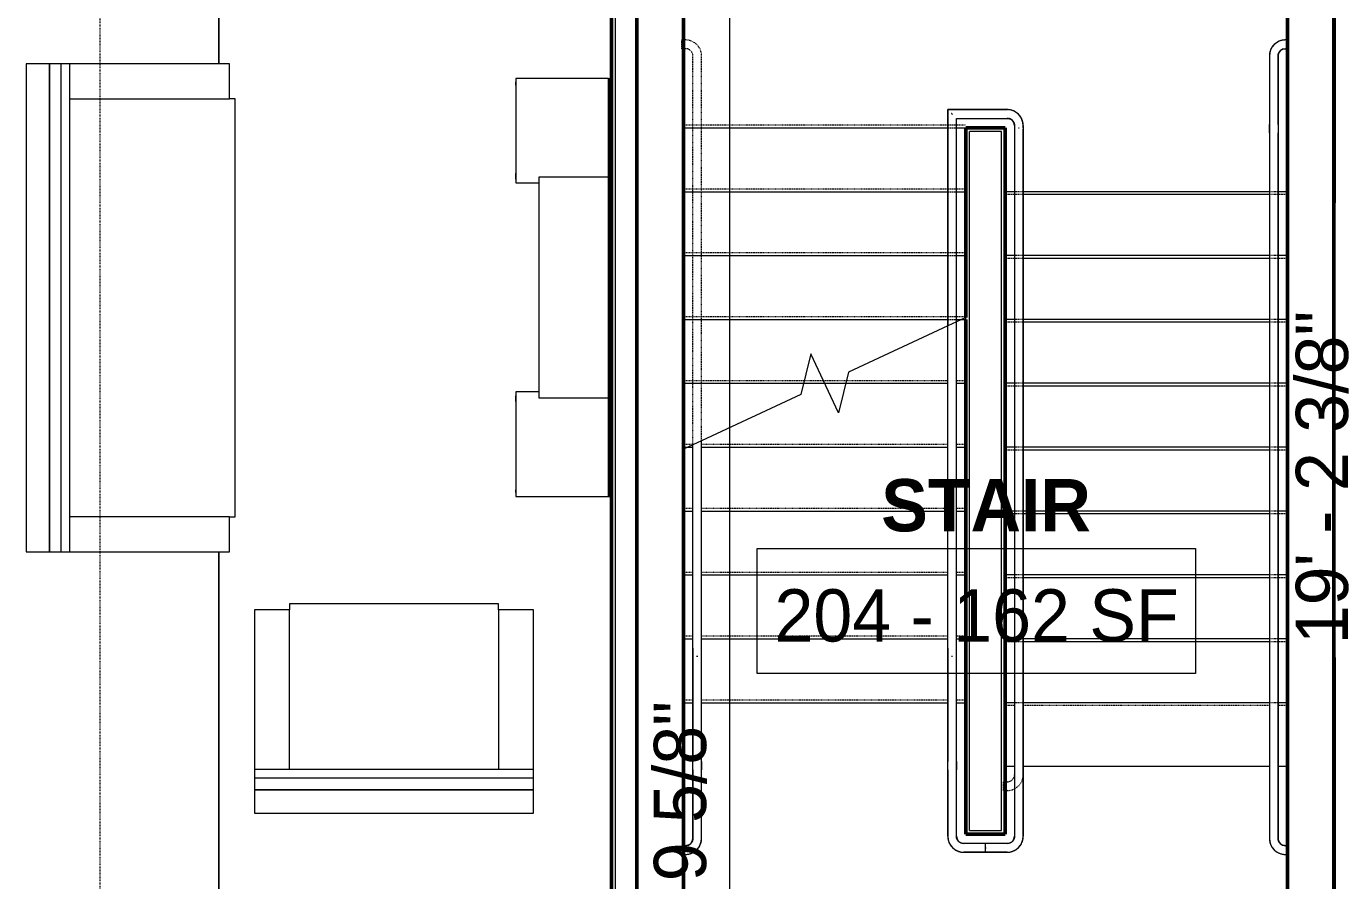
# Model space of a CAD drawing. Header units: inches. Extents: x -4217 to -1814, y 9706 to 12425.
# Drawn here: x -2745.5 to -2520, y 11899.5 to 12046.7 of the extents above; entities that cross this region are included whole.
import ezdxf

# ---------------------------------------------------------------- set-up
doc = ezdxf.new("R2010")
doc.units = ezdxf.units.IN
doc.header["$MEASUREMENT"] = 0
doc.linetypes.add('Aligning Line 1_8_', pattern=[0.25, 0.125, -0.125])
doc.linetypes.add('Overhead 1_16_', pattern=[0.101562, 0.0625, -0.039062])
for name, color, linetype, lineweight in [('A-ANNO-DIMS', 211, 'Continuous', 9), ('A-ANNO-DIMS-96', 211, 'Continuous', 9), ('A-AREA-IDEN', 2, 'Continuous', 9), ('A-FLOR-1', 10, 'Continuous', 13), ('A-FLOR-HRAL-1', 7, 'Continuous', 9), ('A-FLOR-HRAL-4', 7, 'Overhead 1_16_', 9), ('A-WALL', 113, 'Continuous', 13), ('A-WALL-11', 113, 'Continuous', 50), ('A-WALL-3', 250, 'Continuous', 50), ('A-WALL-4', 10, 'Continuous', 13), ('G-ANNO-SYMB-1', 147, 'Aligning Line 1_8_', 9), ('I-FURN', 30, 'Continuous', 9), ('I-FURN-1', 7, 'Continuous', 9), ('I-WALL-1', 250, 'Continuous', 50), ('S-STRS-3', 7, 'Continuous', 9), ('S-STRS-4', 7, 'Overhead 1_16_', 9), ('S-STRS-MBND-1', 7, 'Overhead 1_16_', 9), ('S-STRS-MBND-2', 7, 'Continuous', 9)]:
    doc.layers.add(name, color=color, linetype=linetype, lineweight=lineweight)
doc.styles.add('Century Gothic', font='ufonts.com_century-gothic.ttf', dxfattribs={"height": 9})
doc.styles.add('Century Gothic_B', font='GOTHICB.TTF', dxfattribs={"height": 9})
doc.dimstyles.new('OD__1_8__Tol__', dxfattribs={"dimscale": 12, "dimtxt": 9.397514, "dimasz": 1, "dimexe": 0.75, "dimexo": 0.5, "dimgap": 0.125, "dimtad": 1, "dimdec": 3, "dimrnd": 0.125, "dimzin": 3, "dimdsep": 46, "dimlunit": 4, "dimtxsty": 'Century Gothic', "dimblk1": 'OBLIQUE', "dimblk2": 'OBLIQUE', "dimsah": 1, "dimcen": 0.09, "dimdle": 0.75, "dimazin": 0, "dimtfac": 1, "dimtdec": 4, "dimtix": 1, "dimtmove": 0, "dimatfit": 3, "dimfxl": 1, "dimtvp": 1, "dimtfill": 1, "dimfrac": 2, "dimtolj": 1, "dimtzin": 0, "dimarcsym": 2})

# ---------------------------------------------------------------- blocks, each defined once
blk = doc.blocks.new('DIMBLOCK8-FLOOR PLAN - 2ND FLOOR')
at = {"layer": 'A-ANNO-DIMS-96'}
for p, q in [((-2513.86, 12095.19), (-2513.86, 11846.79)), ((-2511.38, 12086.19), (-2522.86, 12086.19)), ((-2513.86, 12086.19), (-2511.38, 12086.19)), ((-2511.38, 11855.79), (-2522.86, 11855.79)), ((-2513.86, 11855.79), (-2511.38, 11855.79))]:
    blk.add_line(p, q, dxfattribs=at)
at = {"layer": 'A-ANNO-DIMS-96', "lineweight": 50}
for p, q in [((-2513.86, 12086.19), (-2519.86, 12092.19)), ((-2513.86, 12086.19), (-2507.86, 12080.19)), ((-2513.86, 11855.79), (-2519.86, 11861.79)), ((-2513.86, 11855.79), (-2507.86, 11849.79))]:
    blk.add_line(p, q, dxfattribs=at)
at = {"layer": 'A-ANNO-DIMS-96', "color": 0, "insert": (-2526.9, 11940.26), "char_height": 9, "width": 73.7481, "attachment_point": 1, "rotation": 90, "line_spacing_factor": 0.984502, "style": 'Century Gothic', "bg_fill": 3, "box_fill_scale": 1.25, "bg_fill_color": 256, "bg_fill_true_color": 13158600, "bg_fill_transparency": 0}
blk.add_mtext('19\' - 2 3/8"', dxfattribs=at)
blk = doc.blocks.new('_Oblique')
at = {"color": 0, "linetype": 'ByBlock', "lineweight": -2}
blk.add_line((-0.5, -0.5), (0.5, 0.5), dxfattribs=at)
blk = doc.blocks.new('DIMBLOCK10-FLOOR PLAN - 2ND FLOOR')
at = {"layer": 'A-ANNO-DIMS-96'}
for p, q in [((-2624.39, 12133.59), (-2624.39, 11682.99)), ((-2621.9, 12124.59), (-2633.39, 12124.59)), ((-2624.39, 12124.59), (-2621.9, 12124.59)), ((-2621.9, 11682.99), (-2633.39, 11682.99)), ((-2624.39, 11682.99), (-2621.9, 11682.99))]:
    blk.add_line(p, q, dxfattribs=at)
at = {"layer": 'A-ANNO-DIMS-96', "lineweight": 50}
for p, q in [((-2624.39, 12124.59), (-2630.39, 12130.59)), ((-2624.39, 12124.59), (-2618.39, 12118.59)), ((-2624.39, 11682.99), (-2630.39, 11688.99)), ((-2624.39, 11682.99), (-2618.39, 11676.99))]:
    blk.add_line(p, q, dxfattribs=at)
at = {"layer": 'A-ANNO-DIMS-96', "color": 0, "insert": (-2637.42, 11873.06), "char_height": 9, "width": 73.7481, "attachment_point": 1, "rotation": 90, "line_spacing_factor": 0.984502, "style": 'Century Gothic', "bg_fill": 3, "box_fill_scale": 1.25, "bg_fill_color": 256, "bg_fill_true_color": 13158600, "bg_fill_transparency": 0}
blk.add_mtext('36\' - 9 5/8"', dxfattribs=at)

msp = doc.modelspace()

# ---------------------------------------------------------------- linework, layer by layer
at = {"layer": 'A-FLOR-1'}
for p, q in [((-2712.32374, 12040.19243), (-2712.32374, 12109.7144)), ((-2712.32374, 12109.7144), (-2712.32374, 12040.19243)), ((-2712.32374, 11870.57888), (-2712.32374, 11956.19243)), ((-2712.32374, 11956.19243), (-2712.32374, 11870.57888)), ((-2575.31834, 11919.1894), (-2576.94874, 11919.1894)), ((-2531.44334, 11919.1894), (-2573.82902, 11919.1894))]:
    msp.add_line(p, q, dxfattribs=at)
at = {"layer": 'A-FLOR-HRAL-1'}
for p, q in [((-2531.44874, 12041.5644), (-2531.44874, 12029.75767)), ((-2531.44874, 12041.5644), (-2531.44874, 12029.75767)), ((-2586.82374, 12032.3144), (-2586.82374, 12029.75767)), ((-2576.57374, 12032.3144), (-2586.82374, 12032.3144)), ((-2586.82374, 12032.3144), (-2576.57374, 12032.3144)), ((-2586.82374, 12029.75767), (-2586.82374, 12032.3144)), ((-2585.32374, 12029.75767), (-2585.32374, 12030.8144)), ((-2585.32374, 12030.8144), (-2576.57374, 12030.8144)), ((-2585.32374, 12030.8144), (-2576.57374, 12030.8144)), ((-2585.32374, 12029.75767), (-2585.32374, 12030.8144)), ((-2586.82374, 12028.70603), (-2586.82374, 12029.75767)), ((-2586.82374, 12029.10039), (-2586.82374, 11995.06929)), ((-2586.82374, 11995.06929), (-2586.82374, 12028.70603)), ((-2585.32374, 12028.70603), (-2585.32374, 12029.75767)), ((-2585.32374, 11995.76875), (-2585.32374, 12029.10039)), ((-2585.32374, 11995.76875), (-2585.32374, 12028.70603)), ((-2575.32374, 12029.5644), (-2575.32374, 12029.16998)), ((-2575.32374, 12029.5644), (-2575.32374, 12029.1894)), ((-2575.32374, 12029.1894), (-2575.32374, 11919.67277)), ((-2575.32374, 12028.97629), (-2575.32374, 12017.79503)), ((-2573.82374, 12029.16998), (-2573.82374, 12029.5644)), ((-2573.82374, 12029.5644), (-2573.82374, 12029.1894)), ((-2573.82374, 12029.1894), (-2573.82374, 11919.67277)), ((-2573.82374, 12017.79503), (-2573.82374, 12028.97629)), ((-2531.44874, 12029.75767), (-2531.44874, 12028.70603)), ((-2531.44874, 12028.70603), (-2531.44874, 11919.67277)), ((-2531.44874, 12028.31166), (-2531.44874, 11919.2784)), ((-2575.32374, 12017.79503), (-2575.32374, 11919.2784)), ((-2573.82374, 11919.2784), (-2573.82374, 12017.79503)), ((-2585.32374, 11995.76875), (-2586.82374, 11995.06929)), ((-2586.82374, 11919.67868), (-2586.82374, 11995.06929)), ((-2585.32374, 11919.67868), (-2585.32374, 11995.76875)), ((-2586.82374, 11939.59391), (-2586.82374, 11920.07918)), ((-2585.32374, 11920.07918), (-2585.32374, 11939.59391)), ((-2586.82374, 11918.6107), (-2586.82374, 11919.67868)), ((-2586.82374, 11918.6107), (-2586.82374, 11907.1894)), ((-2586.82374, 11907.1894), (-2586.82374, 11918.6107)), ((-2585.32374, 11918.6107), (-2585.32374, 11919.67868)), ((-2585.32374, 11907.1894), (-2585.32374, 11918.6107)), ((-2585.32374, 11907.1894), (-2585.32374, 11918.6107)), ((-2575.32374, 11919.67277), (-2575.32374, 11918.62112)), ((-2575.32374, 11918.62112), (-2575.32374, 11907.1894)), ((-2575.32374, 11918.62112), (-2575.32374, 11907.1894)), ((-2573.82374, 11919.67277), (-2573.82374, 11918.62112)), ((-2573.82374, 11907.1894), (-2573.82374, 11918.62112)), ((-2573.82374, 11918.62112), (-2573.82374, 11907.1894)), ((-2531.44874, 11919.67277), (-2531.44874, 11918.62112)), ((-2531.44874, 11918.62112), (-2531.44874, 11906.8144)), ((-2531.44874, 11918.62112), (-2531.44874, 11906.8144)), ((-2580.32374, 11905.9394), (-2584.07374, 11905.9394)), ((-2580.32374, 11905.9394), (-2584.07374, 11905.9394)), ((-2584.07374, 11904.4394), (-2580.32374, 11904.4394)), ((-2580.32374, 11904.4394), (-2584.07374, 11904.4394)), ((-2576.57374, 11905.9394), (-2580.32374, 11905.9394)), ((-2580.32374, 11904.4394), (-2580.32374, 11905.9394)), ((-2576.57374, 11905.9394), (-2580.32374, 11905.9394)), ((-2580.32374, 11904.4394), (-2580.32374, 11905.9394)), ((-2580.32374, 11905.09743), (-2580.32374, 11905.28136)), ((-2580.32374, 11905.28136), (-2580.32374, 11905.09743)), ((-2580.32374, 11904.4394), (-2576.57374, 11904.4394)), ((-2576.57374, 11904.4394), (-2580.32374, 11904.4394))]:
    msp.add_line(p, q, dxfattribs=at)
at = {"layer": 'A-FLOR-HRAL-1', "flags": 128}
for points in [[(-2573.82374, 12029.5644), (-2573.82594, 12029.67437), (-2573.83253, 12029.78416), (-2573.84351, 12029.8936), (-2573.85886, 12030.00252), (-2573.87855, 12030.11074), (-2573.90256, 12030.21808), (-2573.93083, 12030.32437), (-2573.96334, 12030.42945), (-2574.00002, 12030.53315), (-2574.04082, 12030.6353), (-2574.08567, 12030.73573), (-2574.1345, 12030.83429), (-2574.18723, 12030.93082), (-2574.24379, 12031.02516), (-2574.30406, 12031.11716), (-2574.36797, 12031.20668), (-2574.43541, 12031.29358), (-2574.50627, 12031.3777), (-2574.58044, 12031.45893), (-2574.65779, 12031.53713), (-2574.73821, 12031.61216), (-2574.82157, 12031.68393), (-2574.90773, 12031.7523), (-2574.99656, 12031.81717), (-2575.08791, 12031.87844), (-2575.18163, 12031.93601), (-2575.27758, 12031.98978), (-2575.37561, 12032.03967), (-2575.47555, 12032.0856), (-2575.57725, 12032.1275), (-2575.68055, 12032.1653), (-2575.78527, 12032.19894), (-2575.89125, 12032.22836), (-2575.99833, 12032.25352), (-2576.10633, 12032.27438), (-2576.21507, 12032.29091), (-2576.32439, 12032.30307), (-2576.43411, 12032.31085), (-2576.54405, 12032.31424), (-2576.57374, 12032.3144)], [(-2576.57374, 12030.8144), (-2576.52375, 12030.8134), (-2576.47384, 12030.8104), (-2576.4241, 12030.80541), (-2576.37459, 12030.79843), (-2576.3254, 12030.78948), (-2576.27661, 12030.77857), (-2576.22829, 12030.76572), (-2576.18053, 12030.75094), (-2576.13339, 12030.73427), (-2576.08696, 12030.71572), (-2576.04131, 12030.69534), (-2575.99651, 12030.67314), (-2575.95264, 12030.64917), (-2575.90975, 12030.62346), (-2575.86793, 12030.59607), (-2575.82724, 12030.56702), (-2575.78775, 12030.53636), (-2575.74951, 12030.50415), (-2575.71258, 12030.47044), (-2575.67704, 12030.43528), (-2575.64293, 12030.39872), (-2575.61031, 12030.36084), (-2575.57923, 12030.32167), (-2575.54975, 12030.2813), (-2575.5219, 12030.23977), (-2575.49573, 12030.19717), (-2575.47129, 12030.15356), (-2575.44861, 12030.109), (-2575.42773, 12030.06357), (-2575.40869, 12030.01734), (-2575.39151, 12029.97039), (-2575.37622, 12029.92279), (-2575.36284, 12029.87462), (-2575.35141, 12029.82594), (-2575.34192, 12029.77686), (-2575.33441, 12029.72743), (-2575.32889, 12029.67774), (-2575.32535, 12029.62786), (-2575.32381, 12029.57789), (-2575.32374, 12029.5644)], [(-2586.82374, 12029.75767), (-2586.82374, 12029.70768), (-2586.82374, 12029.65778), (-2586.82374, 12029.60803), (-2586.82374, 12029.55852), (-2586.82374, 12029.50933), (-2586.82374, 12029.46054), (-2586.82374, 12029.41223), (-2586.82374, 12029.36446), (-2586.82374, 12029.31733), (-2586.82374, 12029.2709), (-2586.82374, 12029.22525), (-2586.82374, 12029.18045), (-2586.82374, 12029.13657), (-2586.82374, 12029.10039)], [(-2585.32374, 12029.10039), (-2585.32374, 12029.14344), (-2585.32374, 12029.18746), (-2585.32374, 12029.2324), (-2585.32374, 12029.27818), (-2585.32374, 12029.32473), (-2585.32374, 12029.37197), (-2585.32374, 12029.41982), (-2585.32374, 12029.46822), (-2585.32374, 12029.51708), (-2585.32374, 12029.56632), (-2585.32374, 12029.61587), (-2585.32374, 12029.66565), (-2585.32374, 12029.71558), (-2585.32374, 12029.75767)], [(-2531.44874, 12028.31166), (-2531.44874, 12028.40636), (-2531.44874, 12028.50322), (-2531.44874, 12028.60208), (-2531.44874, 12028.7028), (-2531.44874, 12028.8052), (-2531.44874, 12028.90912), (-2531.44874, 12029.01441), (-2531.44874, 12029.12088), (-2531.44874, 12029.22837), (-2531.44874, 12029.33671), (-2531.44874, 12029.44572), (-2531.44874, 12029.55523), (-2531.44874, 12029.66506), (-2531.44874, 12029.75767)], [(-2586.17371, 11938.20194), (-2586.15213, 11938.19709), (-2585.99534, 11938.19709), (-2585.97377, 11938.20194)], [(-2586.82374, 11918.6107), (-2586.82374, 11918.72067), (-2586.82374, 11918.83046), (-2586.82374, 11918.9399), (-2586.82374, 11919.04882), (-2586.82374, 11919.15704), (-2586.82374, 11919.26438), (-2586.82374, 11919.37067), (-2586.82374, 11919.47575), (-2586.82374, 11919.57945), (-2586.82374, 11919.6816), (-2586.82374, 11919.78203), (-2586.82374, 11919.88059), (-2586.82374, 11919.97712), (-2586.82374, 11920.07146), (-2586.82374, 11920.07918)], [(-2585.32374, 11920.07918), (-2585.32374, 11919.98502), (-2585.32374, 11919.88867), (-2585.32374, 11919.79027), (-2585.32374, 11919.68999), (-2585.32374, 11919.58798), (-2585.32374, 11919.48441), (-2585.32374, 11919.37943), (-2585.32374, 11919.27323), (-2585.32374, 11919.16597), (-2585.32374, 11919.05782), (-2585.32374, 11918.94896), (-2585.32374, 11918.83955), (-2585.32374, 11918.72978), (-2585.32374, 11918.61981), (-2585.32374, 11918.6107)], [(-2575.32374, 11919.2784), (-2575.32374, 11919.23536), (-2575.32374, 11919.19133), (-2575.32374, 11919.14639), (-2575.32374, 11919.10061), (-2575.32374, 11919.05406), (-2575.32374, 11919.00683), (-2575.32374, 11918.95897), (-2575.32374, 11918.91057), (-2575.32374, 11918.86171), (-2575.32374, 11918.81247), (-2575.32374, 11918.76292), (-2575.32374, 11918.71314), (-2575.32374, 11918.66322), (-2575.32374, 11918.62112)], [(-2573.82374, 11918.62112), (-2573.82374, 11918.67111), (-2573.82374, 11918.72102), (-2573.82374, 11918.77076), (-2573.82374, 11918.82027), (-2573.82374, 11918.86946), (-2573.82374, 11918.91825), (-2573.82374, 11918.96657), (-2573.82374, 11919.01433), (-2573.82374, 11919.06147), (-2573.82374, 11919.1079), (-2573.82374, 11919.15355), (-2573.82374, 11919.19835), (-2573.82374, 11919.24222), (-2573.82374, 11919.2784)], [(-2531.44874, 11919.2784), (-2531.44874, 11919.23536), (-2531.44874, 11919.19133), (-2531.44874, 11919.14639), (-2531.44874, 11919.10061), (-2531.44874, 11919.05406), (-2531.44874, 11919.00683), (-2531.44874, 11918.95897), (-2531.44874, 11918.91057), (-2531.44874, 11918.86171), (-2531.44874, 11918.81247), (-2531.44874, 11918.76292), (-2531.44874, 11918.71314), (-2531.44874, 11918.66322), (-2531.44874, 11918.62112)], [(-2586.82374, 11907.1894), (-2586.82154, 11907.07943), (-2586.81494, 11906.96963), (-2586.80396, 11906.86019), (-2586.78861, 11906.75127), (-2586.76892, 11906.64306), (-2586.74492, 11906.53571), (-2586.71664, 11906.42942), (-2586.68413, 11906.32434), (-2586.64745, 11906.22064), (-2586.60665, 11906.1185), (-2586.5618, 11906.01806), (-2586.51297, 11905.9195), (-2586.46024, 11905.82298), (-2586.40369, 11905.72863), (-2586.34341, 11905.63663), (-2586.2795, 11905.54711), (-2586.21206, 11905.46022), (-2586.1412, 11905.37609), (-2586.06704, 11905.29486), (-2585.98968, 11905.21667), (-2585.90926, 11905.14163), (-2585.8259, 11905.06986), (-2585.73974, 11905.00149), (-2585.65092, 11904.93662), (-2585.55957, 11904.87535), (-2585.46584, 11904.81778), (-2585.36989, 11904.76401), (-2585.27186, 11904.71412), (-2585.17192, 11904.66819), (-2585.07022, 11904.62629), (-2584.96693, 11904.58849), (-2584.8622, 11904.55485), (-2584.75622, 11904.52543), (-2584.64914, 11904.50027), (-2584.54115, 11904.47941), (-2584.4324, 11904.46289), (-2584.32308, 11904.45072), (-2584.21337, 11904.44294), (-2584.10343, 11904.43956), (-2584.07374, 11904.4394)], [(-2584.07374, 11905.9394), (-2584.12372, 11905.9404), (-2584.17363, 11905.94339), (-2584.22338, 11905.94839), (-2584.27288, 11905.95536), (-2584.32207, 11905.96431), (-2584.37086, 11905.97522), (-2584.41918, 11905.98808), (-2584.46694, 11906.00285), (-2584.51408, 11906.01953), (-2584.56051, 11906.03807), (-2584.60616, 11906.05846), (-2584.65096, 11906.08065), (-2584.69484, 11906.10462), (-2584.73772, 11906.13033), (-2584.77954, 11906.15773), (-2584.82023, 11906.18678), (-2584.85973, 11906.21743), (-2584.89797, 11906.24964), (-2584.93489, 11906.28335), (-2584.97043, 11906.31851), (-2585.00454, 11906.35507), (-2585.03716, 11906.39296), (-2585.06824, 11906.43212), (-2585.09773, 11906.4725), (-2585.12558, 11906.51402), (-2585.15174, 11906.55662), (-2585.17618, 11906.60024), (-2585.19886, 11906.64479), (-2585.21974, 11906.69022), (-2585.23879, 11906.73645), (-2585.25597, 11906.7834), (-2585.27126, 11906.831), (-2585.28463, 11906.87918), (-2585.29607, 11906.92785), (-2585.30555, 11906.97694), (-2585.31306, 11907.02637), (-2585.31859, 11907.07606), (-2585.32212, 11907.12593), (-2585.32366, 11907.1759), (-2585.32374, 11907.1894)], [(-2576.57374, 11904.4394), (-2576.46377, 11904.4416), (-2576.35397, 11904.44819), (-2576.24453, 11904.45917), (-2576.13561, 11904.47452), (-2576.0274, 11904.49421), (-2575.92005, 11904.51822), (-2575.81376, 11904.54649), (-2575.70868, 11904.579), (-2575.60498, 11904.61568), (-2575.50284, 11904.65648), (-2575.4024, 11904.70133), (-2575.30384, 11904.75016), (-2575.20732, 11904.80289), (-2575.11297, 11904.85944), (-2575.02097, 11904.91972), (-2574.93145, 11904.98363), (-2574.84456, 11905.05107), (-2574.76043, 11905.12193), (-2574.6792, 11905.1961), (-2574.60101, 11905.27345), (-2574.52597, 11905.35387), (-2574.4542, 11905.43723), (-2574.38583, 11905.52339), (-2574.32096, 11905.61222), (-2574.25969, 11905.70356), (-2574.20213, 11905.79729), (-2574.14835, 11905.89324), (-2574.09846, 11905.99127), (-2574.05253, 11906.09121), (-2574.01063, 11906.19291), (-2573.97283, 11906.29621), (-2573.93919, 11906.40093), (-2573.90977, 11906.50691), (-2573.88461, 11906.61399), (-2573.86375, 11906.72199), (-2573.84723, 11906.83073), (-2573.83506, 11906.94005), (-2573.82728, 11907.04977), (-2573.8239, 11907.15971), (-2573.82374, 11907.1894)], [(-2575.32374, 11907.1894), (-2575.32474, 11907.13941), (-2575.32773, 11907.0895), (-2575.33273, 11907.03976), (-2575.3397, 11906.99025), (-2575.34865, 11906.94106), (-2575.35956, 11906.89227), (-2575.37242, 11906.84395), (-2575.38719, 11906.79619), (-2575.40387, 11906.74905), (-2575.42241, 11906.70262), (-2575.4428, 11906.65697), (-2575.46499, 11906.61217), (-2575.48896, 11906.5683), (-2575.51467, 11906.52541), (-2575.54207, 11906.48359), (-2575.57112, 11906.4429), (-2575.60177, 11906.4034), (-2575.63398, 11906.36517), (-2575.66769, 11906.32824), (-2575.70285, 11906.2927), (-2575.73941, 11906.25859), (-2575.7773, 11906.22597), (-2575.81646, 11906.19489), (-2575.85684, 11906.16541), (-2575.89836, 11906.13756), (-2575.94096, 11906.11139), (-2575.98458, 11906.08695), (-2576.02913, 11906.06427), (-2576.07456, 11906.04339), (-2576.12079, 11906.02435), (-2576.16774, 11906.00717), (-2576.21534, 11905.99188), (-2576.26352, 11905.9785), (-2576.31219, 11905.96707), (-2576.36128, 11905.95758), (-2576.41071, 11905.95007), (-2576.4604, 11905.94455), (-2576.51027, 11905.94101), (-2576.56024, 11905.93947), (-2576.57374, 11905.9394)]]:
    msp.add_lwpolyline(points, dxfattribs=at)
at = {"layer": 'A-FLOR-HRAL-1'}
for centre, radius, start, end in [((-2576.57374, 12029.5644), 2.75, 360, 90), ((-2576.57374, 12029.5644), 1.25, 360, 90), ((-2584.07374, 11907.1894), 2.75, 180, 270), ((-2584.07374, 11907.1894), 1.25, 180, 270), ((-2576.57374, 11907.1894), 1.25, 270, 0), ((-2576.57374, 11907.1894), 2.75, 270, 0)]:
    msp.add_arc(centre, radius, start, end, dxfattribs=at)
msp.add_open_spline([(-2585.98177, 12031.47248), (-2585.99603, 12031.48683), (-2586.02664, 12031.51761), (-2586.07374, 12031.5644), (-2586.12083, 12031.61119), (-2586.15144, 12031.64196), (-2586.1657, 12031.65631)], degree=3, knots=[0.46086967964, 0.46086967964, 0.46086967964, 0.46086967964, 0.47916666667, 0.5, 0.52083333333, 0.53913032036, 0.53913032036, 0.53913032036, 0.53913032036], dxfattribs=at)
msp.add_open_spline([(-2574.65201, 12029.18824), (-2574.62601, 12029.18901), (-2574.5737, 12029.1898), (-2574.52153, 12029.18897), (-2574.4956, 12029.18817)], degree=3, dxfattribs=at)
at = {"layer": 'A-FLOR-HRAL-4'}
for p, q in [((-2586.82374, 12032.3144), (-2576.57374, 12032.3144)), ((-2586.82374, 12029.7681), (-2586.82374, 12032.3144)), ((-2585.32374, 12030.8144), (-2576.57374, 12030.8144)), ((-2585.32374, 12029.7681), (-2585.32374, 12030.8144)), ((-2586.82374, 12028.70011), (-2586.82374, 12029.7681)), ((-2586.82374, 11995.06929), (-2586.82374, 12028.70011)), ((-2585.32374, 12028.70011), (-2585.32374, 12029.7681)), ((-2585.32374, 11995.76875), (-2585.32374, 12028.70011)), ((-2575.32374, 12029.5644), (-2575.32374, 12029.1894)), ((-2575.32374, 12029.1894), (-2575.32374, 11930.67868)), ((-2573.82374, 12029.5644), (-2573.82374, 12029.1894)), ((-2573.82374, 12029.1894), (-2573.82374, 11930.67868)), ((-2575.32374, 11930.67868), (-2575.32374, 11929.6107)), ((-2575.32374, 11929.6107), (-2575.32374, 11917.8144)), ((-2573.82374, 11930.67868), (-2573.82374, 11929.6107)), ((-2573.82374, 11929.6107), (-2573.82374, 11917.8144)), ((-2577.19874, 11915.0644), (-2577.19874, 11916.5644)), ((-2576.57374, 11916.5644), (-2577.19874, 11916.5644)), ((-2576.57374, 11915.0644), (-2577.19874, 11915.0644))]:
    msp.add_line(p, q, dxfattribs=at)
for centre, radius, start, end in [((-2576.57374, 12029.5644), 2.75, 0, 90), ((-2576.57374, 12029.5644), 1.25, 0, 90), ((-2576.57374, 11917.8144), 1.25, 270, 0), ((-2576.57374, 11917.8144), 2.75, 270, 0)]:
    msp.add_arc(centre, radius, start, end, dxfattribs=at)
at = {"layer": 'A-WALL'}
for p, q in [((-2644.07374, 12085.1894), (-2644.07374, 11724.7394)), ((-2640.57374, 12085.1894), (-2640.57374, 11837.1894)), ((-2520.07374, 11837.1894), (-2520.07374, 12085.1519))]:
    msp.add_line(p, q, dxfattribs=at)
at = {"layer": 'A-WALL-11'}
for p, q in [((-2644.69874, 12085.1894), (-2644.69874, 11837.1894)), ((-2640.32374, 11837.1894), (-2640.32374, 12085.1894)), ((-2520.32374, 12085.1519), (-2520.32374, 11837.1894))]:
    msp.add_line(p, q, dxfattribs=at)
at = {"layer": 'A-WALL-4'}
for p, q in [((-2583.07374, 11908.1894), (-2583.07374, 12028.5644)), ((-2577.57374, 12028.5644), (-2583.07374, 12028.5644)), ((-2577.57374, 11908.1894), (-2577.57374, 12028.5644)), ((-2583.07374, 11908.1894), (-2577.57374, 11908.1894))]:
    msp.add_line(p, q, dxfattribs=at)
at = {"layer": 'G-ANNO-SYMB-1'}
msp.add_line((-2732.74303, 11811.24352), (-2732.74303, 12126.90448), dxfattribs=at)
at = {"layer": 'I-FURN'}
for p, q in [((-2741.47374, 11956.19243), (-2741.47374, 12040.19243)), ((-2741.47374, 12040.19243), (-2741.47374, 11956.19243)), ((-2737.97374, 12040.19243), (-2741.47374, 12040.19243)), ((-2739.47374, 11956.19243), (-2739.47374, 12040.19243)), ((-2710.47374, 12040.19243), (-2737.97374, 12040.19243)), ((-2737.97374, 11956.19243), (-2737.97374, 12040.19243)), ((-2710.47374, 12034.19243), (-2710.47374, 12040.19243)), ((-2737.97374, 12034.19243), (-2710.47374, 12034.19243)), ((-2709.47374, 12034.19243), (-2710.47374, 12034.19243)), ((-2709.47374, 11962.19243), (-2709.47374, 12034.19243)), ((-2710.47374, 11962.19243), (-2737.97374, 11962.19243)), ((-2710.47374, 11962.19243), (-2709.47374, 11962.19243)), ((-2710.47374, 11956.19243), (-2710.47374, 11962.19243)), ((-2741.47374, 11956.19243), (-2737.97374, 11956.19243)), ((-2737.97374, 11956.19243), (-2710.47374, 11956.19243)), ((-2700.14874, 11946.19243), (-2706.14874, 11946.19243)), ((-2706.14874, 11946.19243), (-2706.14874, 11918.69243)), ((-2664.14874, 11947.19243), (-2700.14874, 11947.19243)), ((-2700.14874, 11947.19243), (-2700.14874, 11946.19243)), ((-2700.14874, 11918.69243), (-2700.14874, 11946.19243)), ((-2664.14874, 11946.19243), (-2664.14874, 11947.19243)), ((-2658.14874, 11946.19243), (-2664.14874, 11946.19243)), ((-2664.14874, 11946.19243), (-2664.14874, 11918.69243)), ((-2658.14874, 11918.69243), (-2658.14874, 11946.19243)), ((-2658.14874, 11918.69243), (-2706.14874, 11918.69243)), ((-2706.14874, 11918.69243), (-2706.14874, 11915.19243)), ((-2658.14874, 11915.19243), (-2658.14874, 11918.69243)), ((-2658.14874, 11917.19243), (-2706.14874, 11917.19243)), ((-2658.14874, 11915.19243), (-2706.14874, 11915.19243)), ((-2706.14874, 11915.19243), (-2658.14874, 11915.19243))]:
    msp.add_line(p, q, dxfattribs=at)
at = {"layer": 'I-FURN-1'}
for p, q in [((-2745.47374, 12040.19243), (-2745.47374, 11956.19243)), ((-2741.47374, 12040.19243), (-2745.47374, 12040.19243)), ((-2645.19874, 12037.70269), (-2661.19874, 12037.70269)), ((-2661.19874, 12037.70269), (-2661.19874, 12019.70269)), ((-2645.19874, 12020.70269), (-2645.19874, 12037.70269)), ((-2645.19874, 12037.70269), (-2645.07374, 12037.70269)), ((-2645.19874, 12020.70269), (-2645.19874, 12037.70269)), ((-2645.07374, 12037.70269), (-2645.07374, 12020.70269)), ((-2661.22979, 12037.04219), (-2661.22979, 12036.55308)), ((-2661.22979, 12036.55308), (-2661.19865, 12036.55308)), ((-2661.19865, 12021.36007), (-2661.23054, 12021.36007)), ((-2661.23054, 12021.36007), (-2661.23054, 12020.3656)), ((-2661.23054, 12020.3656), (-2661.19865, 12020.3656)), ((-2661.19874, 12019.70269), (-2657.19874, 12019.70269)), ((-2645.19874, 12020.70269), (-2657.19874, 12020.70269)), ((-2657.19874, 12020.70269), (-2657.19874, 11982.70269)), ((-2645.19874, 11982.70269), (-2645.19874, 12020.70269)), ((-2645.19874, 12020.70269), (-2645.07374, 12020.70269)), ((-2645.19874, 11982.70269), (-2645.19874, 12020.70269)), ((-2645.07374, 12020.70269), (-2645.07374, 11982.70269)), ((-2657.19874, 11983.70269), (-2661.19874, 11983.70269)), ((-2661.19874, 11983.70269), (-2661.19874, 11965.70269)), ((-2661.23054, 11983.03979), (-2661.23054, 11982.04532)), ((-2661.19865, 11983.03979), (-2661.23054, 11983.03979)), ((-2661.23054, 11982.04532), (-2661.19865, 11982.04532)), ((-2657.19874, 11982.70269), (-2645.19874, 11982.70269)), ((-2645.19874, 11965.70269), (-2645.19874, 11982.70269)), ((-2645.07374, 11982.70269), (-2645.19874, 11982.70269)), ((-2645.19874, 11965.70269), (-2645.19874, 11982.70269)), ((-2645.07374, 11982.70269), (-2645.07374, 11965.70269)), ((-2661.19865, 11966.85231), (-2661.22979, 11966.85231)), ((-2661.22979, 11966.85231), (-2661.22979, 11966.3632)), ((-2661.19874, 11965.70269), (-2645.19874, 11965.70269)), ((-2645.19874, 11965.70269), (-2645.07374, 11965.70269)), ((-2745.47374, 11956.19243), (-2741.47374, 11956.19243)), ((-2706.14874, 11915.19243), (-2706.14874, 11911.19243)), ((-2658.14874, 11911.19243), (-2658.14874, 11915.19243)), ((-2706.14874, 11911.19243), (-2658.14874, 11911.19243))]:
    msp.add_line(p, q, dxfattribs=at)
at = {"layer": 'I-WALL-1'}
for p, q in [((-2583.69874, 12029.1894), (-2583.69874, 11996.5265)), ((-2583.07374, 12029.1894), (-2583.69874, 12029.1894)), ((-2577.57374, 12029.1894), (-2583.07374, 12029.1894)), ((-2576.94874, 12029.1894), (-2577.57374, 12029.1894)), ((-2576.94874, 11907.5644), (-2576.94874, 12029.1894)), ((-2583.69874, 11996.1894), (-2583.69874, 11907.5644)), ((-2583.69874, 11907.5644), (-2583.07374, 11907.5644)), ((-2583.07374, 11907.5644), (-2577.57374, 11907.5644)), ((-2577.57374, 11907.5644), (-2576.94874, 11907.5644))]:
    msp.add_line(p, q, dxfattribs=at)
at = {"layer": 'S-STRS-3'}
for p, q in [((-2585.32914, 12029.1894), (-2583.69874, 12029.1894)), ((-2585.32374, 12018.1894), (-2583.69874, 12018.1894)), ((-2575.32374, 12018.1894), (-2576.94874, 12018.1894)), ((-2531.44874, 12018.1894), (-2573.82374, 12018.1894)), ((-2585.32374, 12007.1894), (-2583.69874, 12007.1894)), ((-2575.32374, 12007.1894), (-2576.94874, 12007.1894)), ((-2531.44874, 12007.1894), (-2573.82374, 12007.1894)), ((-2585.32374, 11996.1894), (-2584.42166, 11996.1894)), ((-2584.42166, 11996.1894), (-2583.69874, 11996.1894)), ((-2583.69874, 11996.1894), (-2583.69874, 11996.5265)), ((-2575.32374, 11996.1894), (-2576.94874, 11996.1894)), ((-2531.44874, 11996.1894), (-2573.82374, 11996.1894)), ((-2611.62743, 11985.1894), (-2608.01124, 11985.1894)), ((-2608.01124, 11985.1894), (-2604.39504, 11985.1894)), ((-2604.39504, 11985.1894), (-2586.82374, 11985.1894)), ((-2585.32374, 11985.1894), (-2583.69874, 11985.1894)), ((-2575.32374, 11985.1894), (-2576.94874, 11985.1894)), ((-2531.44874, 11985.1894), (-2573.82374, 11985.1894)), ((-2585.32374, 11974.1894), (-2583.69874, 11974.1894)), ((-2575.32374, 11974.1894), (-2576.94874, 11974.1894)), ((-2531.44874, 11974.1894), (-2573.82374, 11974.1894)), ((-2585.32374, 11963.1894), (-2583.69874, 11963.1894)), ((-2575.32374, 11963.1894), (-2576.94874, 11963.1894)), ((-2531.44874, 11963.1894), (-2573.82374, 11963.1894)), ((-2585.32374, 11952.1894), (-2583.69874, 11952.1894)), ((-2575.32374, 11952.1894), (-2576.94874, 11952.1894)), ((-2531.44874, 11952.1894), (-2573.82374, 11952.1894)), ((-2585.32374, 11941.1894), (-2583.69874, 11941.1894)), ((-2575.32374, 11941.1894), (-2576.94874, 11941.1894)), ((-2531.44874, 11941.1894), (-2573.82374, 11941.1894)), ((-2585.32374, 11930.1894), (-2583.69874, 11930.1894)), ((-2575.32374, 11930.1894), (-2576.94874, 11930.1894)), ((-2531.44874, 11930.1894), (-2573.82374, 11930.1894)), ((-2575.31834, 11919.1894), (-2576.94874, 11919.1894)), ((-2531.44334, 11919.1894), (-2573.82902, 11919.1894))]:
    msp.add_line(p, q, dxfattribs=at)
at = {"layer": 'S-STRS-4'}
for p, q in [((-2585.32652, 12029.6894), (-2583.69874, 12029.6894)), ((-2585.32374, 12018.6894), (-2583.69874, 12018.6894)), ((-2575.32374, 12017.6894), (-2576.94874, 12017.6894)), ((-2531.44874, 12017.6894), (-2573.82374, 12017.6894)), ((-2585.32374, 12007.6894), (-2583.69874, 12007.6894)), ((-2575.32374, 12006.6894), (-2576.94874, 12006.6894)), ((-2531.44874, 12006.6894), (-2573.82374, 12006.6894)), ((-2585.32374, 11996.6894), (-2583.69874, 11996.6894)), ((-2575.32374, 11995.6894), (-2576.94874, 11995.6894)), ((-2531.44874, 11995.6894), (-2573.82374, 11995.6894)), ((-2611.50591, 11985.6894), (-2608.24439, 11985.6894)), ((-2608.24439, 11985.6894), (-2604.27353, 11985.6894)), ((-2604.27353, 11985.6894), (-2586.82374, 11985.6894)), ((-2585.32374, 11985.6894), (-2583.69874, 11985.6894)), ((-2575.32374, 11984.6894), (-2576.94874, 11984.6894)), ((-2531.44874, 11984.6894), (-2573.82374, 11984.6894)), ((-2585.32374, 11974.6894), (-2583.69874, 11974.6894)), ((-2575.32374, 11973.6894), (-2576.94874, 11973.6894)), ((-2531.44874, 11973.6894), (-2573.82374, 11973.6894)), ((-2585.32374, 11963.6894), (-2583.69874, 11963.6894)), ((-2575.32374, 11962.6894), (-2576.94874, 11962.6894)), ((-2531.44874, 11962.6894), (-2573.82374, 11962.6894)), ((-2585.32374, 11952.6894), (-2583.69874, 11952.6894)), ((-2575.32374, 11951.6894), (-2576.94874, 11951.6894)), ((-2531.44874, 11951.6894), (-2573.82374, 11951.6894)), ((-2585.32374, 11941.6894), (-2583.69874, 11941.6894)), ((-2575.32374, 11940.6894), (-2576.94874, 11940.6894)), ((-2531.44874, 11940.6894), (-2573.82374, 11940.6894)), ((-2585.32374, 11930.6894), (-2583.69874, 11930.6894)), ((-2575.32374, 11929.6894), (-2576.94874, 11929.6894)), ((-2531.44874, 11929.6894), (-2573.82374, 11929.6894))]:
    msp.add_line(p, q, dxfattribs=at)
at = {"layer": 'S-STRS-MBND-1'}
for p, q in [((-2583.69874, 12029.1894), (-2576.94874, 12029.1894)), ((-2583.69874, 11996.5265), (-2583.69874, 12029.1894)), ((-2576.94874, 12029.1894), (-2576.94874, 12018.1894)), ((-2576.94874, 12018.1894), (-2576.94874, 11930.1894)), ((-2608.24439, 11985.6894), (-2604.27353, 11985.6894)), ((-2608.01124, 11985.1894), (-2604.39504, 11985.1894))]:
    msp.add_line(p, q, dxfattribs=at)
at = {"layer": 'S-STRS-MBND-2'}
for p, q in [((-2586.82374, 11995.06929), (-2603.93285, 11987.09118)), ((-2583.69874, 11996.5265), (-2585.32374, 11995.76875)), ((-2610.38846, 11990.28738), (-2612.08962, 11983.28761)), ((-2605.63401, 11980.09141), (-2610.38846, 11990.28738)), ((-2603.93285, 11987.09118), (-2605.63401, 11980.09141))]:
    msp.add_line(p, q, dxfattribs=at)

# ---------------------------------------------------------------- texts
at = {"layer": 'A-AREA-IDEN', "insert": (-2598.2752, 11968.69368), "char_height": 9, "width": 39.39, "attachment_point": 1, "style": 'Century Gothic_B'}
msp.add_mtext('STAIR', dxfattribs=at)

# ---------------------------------------------------------------- next in the draw order: dimensions: what is measured, and where the dimension line sits
at = {"layer": 'A-ANNO-DIMS'}
for base, p1, p2, override, picture, middle in [((-2624.38578, 11682.9894), (-2615.9005, 12124.5894), (-2615.9005, 11682.9894), {"dimpost": '<>', "dimfxl": 441.6}, 'DIMBLOCK10-FLOOR PLAN - 2ND FLOOR', (-2631.1108, 11903.7894)), ((-2513.8637, 11855.7894), (-2505.37842, 12086.1894), (-2505.37842, 11855.7894), {"dimpost": '<>', "dimfxl": 230.4}, 'DIMBLOCK8-FLOOR PLAN - 2ND FLOOR', (-2520.58872, 11970.9894))]:
    dim = msp.add_linear_dim(base=base, p1=p1, p2=p2, angle=90, dimstyle='OD__1_8__Tol__', override=override, dxfattribs=at)
    dim.commit()
    dim.dimension.update_dxf_attribs({"geometry": picture, "text_midpoint": middle})

# ---------------------------------------------------------------- next in the draw order: linework, layer by layer
at = {"layer": 'A-AREA-IDEN', "flags": 128}
msp.add_lwpolyline([(-2619.64371, 11956.72553), (-2544.1382, 11956.72553), (-2544.1382, 11935.22947), (-2619.64371, 11935.22947)], close=True, dxfattribs=at)
at = {"layer": 'A-FLOR-1'}
msp.add_line((-2528.32374, 11919.1894), (-2529.95402, 11919.1894), dxfattribs=at)
at = {"layer": 'A-FLOR-HRAL-1'}
for p, q in [((-2528.32374, 12044.3144), (-2528.69874, 12044.3144)), ((-2528.32374, 12044.3144), (-2528.69874, 12044.3144)), ((-2528.69874, 12042.8144), (-2528.32374, 12042.8144)), ((-2528.32374, 12042.8144), (-2528.69874, 12042.8144)), ((-2529.94874, 12029.75767), (-2529.94874, 12041.5644)), ((-2529.94874, 12041.5644), (-2529.94874, 12029.75767)), ((-2529.94874, 12029.75767), (-2529.94874, 12028.70603)), ((-2529.94874, 12028.70603), (-2529.94874, 11919.67277)), ((-2529.94874, 11919.2784), (-2529.94874, 12028.31166)), ((-2629.19874, 11975.3095), (-2630.69874, 11974.61004)), ((-2630.69874, 11919.67868), (-2630.69874, 11974.61004)), ((-2629.19874, 11919.67868), (-2629.19874, 11975.3095)), ((-2630.69874, 11939.59391), (-2630.69874, 11920.07918)), ((-2629.19874, 11920.07918), (-2629.19874, 11939.59391)), ((-2630.69874, 11918.6107), (-2630.69874, 11919.67868)), ((-2630.69874, 11918.6107), (-2630.69874, 11906.8144)), ((-2630.69874, 11906.8144), (-2630.69874, 11918.6107)), ((-2629.19874, 11918.6107), (-2629.19874, 11919.67868)), ((-2629.19874, 11906.8144), (-2629.19874, 11918.6107)), ((-2629.19874, 11906.8144), (-2629.19874, 11918.6107)), ((-2529.94874, 11919.67277), (-2529.94874, 11918.62112)), ((-2529.94874, 11906.8144), (-2529.94874, 11918.62112)), ((-2529.94874, 11918.62112), (-2529.94874, 11906.8144)), ((-2631.94874, 11905.5644), (-2632.32374, 11905.5644)), ((-2632.32374, 11905.5644), (-2631.94874, 11905.5644)), ((-2528.32374, 11905.5644), (-2528.69874, 11905.5644)), ((-2528.69874, 11905.5644), (-2528.32374, 11905.5644)), ((-2632.32374, 11904.0644), (-2631.94874, 11904.0644)), ((-2632.32374, 11904.0644), (-2631.94874, 11904.0644)), ((-2528.69874, 11904.0644), (-2528.32374, 11904.0644)), ((-2528.69874, 11904.0644), (-2528.32374, 11904.0644))]:
    msp.add_line(p, q, dxfattribs=at)
at = {"layer": 'A-FLOR-HRAL-1', "flags": 128}
for points in [[(-2528.69874, 12044.3144), (-2528.80871, 12044.3122), (-2528.9185, 12044.3056), (-2529.02795, 12044.29462), (-2529.13686, 12044.27927), (-2529.24508, 12044.25958), (-2529.35242, 12044.23558), (-2529.45871, 12044.2073), (-2529.56379, 12044.17479), (-2529.66749, 12044.13811), (-2529.76964, 12044.09731), (-2529.87007, 12044.05246), (-2529.96863, 12044.00363), (-2530.06516, 12043.9509), (-2530.1595, 12043.89435), (-2530.2515, 12043.83407), (-2530.34102, 12043.77016), (-2530.42792, 12043.70272), (-2530.51204, 12043.63186), (-2530.59327, 12043.5577), (-2530.67147, 12043.48034), (-2530.74651, 12043.39992), (-2530.81827, 12043.31656), (-2530.88664, 12043.2304), (-2530.95151, 12043.14158), (-2531.01278, 12043.05023), (-2531.07035, 12042.9565), (-2531.12412, 12042.86055), (-2531.17401, 12042.76252), (-2531.21995, 12042.66258), (-2531.26184, 12042.56088), (-2531.29964, 12042.45759), (-2531.33328, 12042.35286), (-2531.3627, 12042.24688), (-2531.38786, 12042.1398), (-2531.40872, 12042.03181), (-2531.42525, 12041.92306), (-2531.43741, 12041.81374), (-2531.44519, 12041.70403), (-2531.44858, 12041.59409), (-2531.44874, 12041.5644)], [(-2529.94874, 12041.5644), (-2529.94774, 12041.61438), (-2529.94474, 12041.66429), (-2529.93975, 12041.71404), (-2529.93277, 12041.76354), (-2529.92382, 12041.81273), (-2529.91291, 12041.86152), (-2529.90006, 12041.90984), (-2529.88528, 12041.9576), (-2529.86861, 12042.00474), (-2529.85006, 12042.05117), (-2529.82968, 12042.09682), (-2529.80748, 12042.14162), (-2529.78351, 12042.1855), (-2529.75781, 12042.22838), (-2529.73041, 12042.2702), (-2529.70136, 12042.31089), (-2529.6707, 12042.35039), (-2529.63849, 12042.38863), (-2529.60478, 12042.42555), (-2529.56962, 12042.46109), (-2529.53307, 12042.4952), (-2529.49518, 12042.52782), (-2529.45601, 12042.5589), (-2529.41564, 12042.58839), (-2529.37411, 12042.61623), (-2529.33151, 12042.6424), (-2529.2879, 12042.66684), (-2529.24334, 12042.68952), (-2529.19791, 12042.7104), (-2529.15168, 12042.72944), (-2529.10473, 12042.74663), (-2529.05713, 12042.76192), (-2529.00896, 12042.77529), (-2528.96029, 12042.78673), (-2528.9112, 12042.79621), (-2528.86177, 12042.80372), (-2528.81208, 12042.80925), (-2528.7622, 12042.81278), (-2528.71223, 12042.81432), (-2528.69874, 12042.8144)], [(-2529.94874, 12029.75767), (-2529.94874, 12029.6477), (-2529.94874, 12029.5379), (-2529.94874, 12029.42846), (-2529.94874, 12029.31954), (-2529.94874, 12029.21133), (-2529.94874, 12029.10399), (-2529.94874, 12028.99769), (-2529.94874, 12028.89261), (-2529.94874, 12028.78892), (-2529.94874, 12028.68677), (-2529.94874, 12028.58634), (-2529.94874, 12028.48778), (-2529.94874, 12028.39125), (-2529.94874, 12028.31166)], [(-2630.04871, 11938.20194), (-2630.02713, 11938.19709), (-2629.87034, 11938.19709), (-2629.84877, 11938.20194)], [(-2630.69874, 11918.6107), (-2630.69874, 11918.72067), (-2630.69874, 11918.83046), (-2630.69874, 11918.9399), (-2630.69874, 11919.04882), (-2630.69874, 11919.15704), (-2630.69874, 11919.26438), (-2630.69874, 11919.37067), (-2630.69874, 11919.47575), (-2630.69874, 11919.57945), (-2630.69874, 11919.6816), (-2630.69874, 11919.78203), (-2630.69874, 11919.88059), (-2630.69874, 11919.97712), (-2630.69874, 11920.07146), (-2630.69874, 11920.07918)], [(-2629.19874, 11920.07918), (-2629.19874, 11919.98502), (-2629.19874, 11919.88867), (-2629.19874, 11919.79027), (-2629.19874, 11919.68999), (-2629.19874, 11919.58798), (-2629.19874, 11919.48441), (-2629.19874, 11919.37943), (-2629.19874, 11919.27323), (-2629.19874, 11919.16597), (-2629.19874, 11919.05782), (-2629.19874, 11918.94896), (-2629.19874, 11918.83955), (-2629.19874, 11918.72978), (-2629.19874, 11918.61981), (-2629.19874, 11918.6107)], [(-2529.94874, 11918.62112), (-2529.94874, 11918.67111), (-2529.94874, 11918.72102), (-2529.94874, 11918.77076), (-2529.94874, 11918.82027), (-2529.94874, 11918.86946), (-2529.94874, 11918.91825), (-2529.94874, 11918.96657), (-2529.94874, 11919.01433), (-2529.94874, 11919.06147), (-2529.94874, 11919.1079), (-2529.94874, 11919.15355), (-2529.94874, 11919.19835), (-2529.94874, 11919.24222), (-2529.94874, 11919.2784)], [(-2631.94874, 11904.0644), (-2631.83877, 11904.0666), (-2631.72897, 11904.07319), (-2631.61953, 11904.08417), (-2631.51061, 11904.09952), (-2631.4024, 11904.11921), (-2631.29505, 11904.14322), (-2631.18876, 11904.17149), (-2631.08368, 11904.204), (-2630.97998, 11904.24068), (-2630.87784, 11904.28148), (-2630.7774, 11904.32633), (-2630.67884, 11904.37516), (-2630.58232, 11904.42789), (-2630.48797, 11904.48444), (-2630.39597, 11904.54472), (-2630.30645, 11904.60863), (-2630.21956, 11904.67607), (-2630.13543, 11904.74693), (-2630.0542, 11904.8211), (-2629.97601, 11904.89845), (-2629.90097, 11904.97887), (-2629.8292, 11905.06223), (-2629.76083, 11905.14839), (-2629.69596, 11905.23722), (-2629.63469, 11905.32856), (-2629.57713, 11905.42229), (-2629.52335, 11905.51824), (-2629.47346, 11905.61627), (-2629.42753, 11905.71621), (-2629.38563, 11905.81791), (-2629.34783, 11905.92121), (-2629.31419, 11906.02593), (-2629.28477, 11906.13191), (-2629.25961, 11906.23899), (-2629.23875, 11906.34699), (-2629.22223, 11906.45573), (-2629.21006, 11906.56505), (-2629.20228, 11906.67477), (-2629.1989, 11906.78471), (-2629.19874, 11906.8144)], [(-2630.69874, 11906.8144), (-2630.69974, 11906.76441), (-2630.70273, 11906.7145), (-2630.70773, 11906.66476), (-2630.7147, 11906.61525), (-2630.72365, 11906.56606), (-2630.73456, 11906.51727), (-2630.74742, 11906.46895), (-2630.76219, 11906.42119), (-2630.77887, 11906.37405), (-2630.79741, 11906.32762), (-2630.8178, 11906.28197), (-2630.83999, 11906.23717), (-2630.86396, 11906.1933), (-2630.88967, 11906.15041), (-2630.91707, 11906.10859), (-2630.94612, 11906.0679), (-2630.97677, 11906.0284), (-2631.00898, 11905.99017), (-2631.04269, 11905.95324), (-2631.07785, 11905.9177), (-2631.11441, 11905.88359), (-2631.1523, 11905.85097), (-2631.19146, 11905.81989), (-2631.23184, 11905.79041), (-2631.27336, 11905.76256), (-2631.31596, 11905.73639), (-2631.35958, 11905.71195), (-2631.40413, 11905.68927), (-2631.44956, 11905.66839), (-2631.49579, 11905.64935), (-2631.54274, 11905.63217), (-2631.59034, 11905.61688), (-2631.63852, 11905.6035), (-2631.68719, 11905.59207), (-2631.73628, 11905.58258), (-2631.78571, 11905.57507), (-2631.8354, 11905.56955), (-2631.88527, 11905.56601), (-2631.93524, 11905.56447), (-2631.94874, 11905.5644)], [(-2531.44874, 11906.8144), (-2531.44654, 11906.70443), (-2531.43994, 11906.59463), (-2531.42896, 11906.48519), (-2531.41361, 11906.37627), (-2531.39392, 11906.26806), (-2531.36992, 11906.16071), (-2531.34164, 11906.05442), (-2531.30913, 11905.94934), (-2531.27245, 11905.84564), (-2531.23165, 11905.7435), (-2531.1868, 11905.64306), (-2531.13797, 11905.5445), (-2531.08524, 11905.44798), (-2531.02869, 11905.35363), (-2530.96841, 11905.26163), (-2530.9045, 11905.17211), (-2530.83706, 11905.08522), (-2530.7662, 11905.00109), (-2530.69204, 11904.91986), (-2530.61468, 11904.84167), (-2530.53426, 11904.76663), (-2530.4509, 11904.69486), (-2530.36474, 11904.62649), (-2530.27592, 11904.56162), (-2530.18457, 11904.50035), (-2530.09084, 11904.44278), (-2529.99489, 11904.38901), (-2529.89686, 11904.33912), (-2529.79692, 11904.29319), (-2529.69522, 11904.25129), (-2529.59193, 11904.21349), (-2529.4872, 11904.17985), (-2529.38122, 11904.15043), (-2529.27414, 11904.12527), (-2529.16615, 11904.10441), (-2529.0574, 11904.08789), (-2528.94808, 11904.07572), (-2528.83837, 11904.06794), (-2528.72843, 11904.06456), (-2528.69874, 11904.0644)], [(-2528.69874, 11905.5644), (-2528.74872, 11905.5654), (-2528.79863, 11905.56839), (-2528.84838, 11905.57339), (-2528.89788, 11905.58036), (-2528.94707, 11905.58931), (-2528.99586, 11905.60022), (-2529.04418, 11905.61308), (-2529.09194, 11905.62785), (-2529.13908, 11905.64453), (-2529.18551, 11905.66307), (-2529.23116, 11905.68346), (-2529.27596, 11905.70565), (-2529.31984, 11905.72962), (-2529.36272, 11905.75533), (-2529.40454, 11905.78273), (-2529.44523, 11905.81178), (-2529.48473, 11905.84243), (-2529.52297, 11905.87464), (-2529.55989, 11905.90835), (-2529.59543, 11905.94351), (-2529.62954, 11905.98007), (-2529.66216, 11906.01796), (-2529.69324, 11906.05712), (-2529.72273, 11906.0975), (-2529.75058, 11906.13902), (-2529.77674, 11906.18162), (-2529.80118, 11906.22524), (-2529.82386, 11906.26979), (-2529.84474, 11906.31522), (-2529.86379, 11906.36145), (-2529.88097, 11906.4084), (-2529.89626, 11906.456), (-2529.90963, 11906.50418), (-2529.92107, 11906.55285), (-2529.93055, 11906.60194), (-2529.93806, 11906.65137), (-2529.94359, 11906.70106), (-2529.94712, 11906.75093), (-2529.94866, 11906.8009), (-2529.94874, 11906.8144)]]:
    msp.add_lwpolyline(points, dxfattribs=at)
at = {"layer": 'A-FLOR-HRAL-1'}
for centre, radius, start, end in [((-2528.69874, 12041.5644), 2.75, 90, 180), ((-2528.69874, 12041.5644), 1.25, 90, 180), ((-2631.94874, 11906.8144), 2.75, 270, 0), ((-2631.94874, 11906.8144), 1.25, 270, 0), ((-2528.69874, 11906.8144), 2.75, 180, 270), ((-2528.69874, 11906.8144), 1.25, 180, 270)]:
    msp.add_arc(centre, radius, start, end, dxfattribs=at)
at = {"layer": 'A-FLOR-HRAL-4'}
for p, q in [((-2632.57374, 12042.8144), (-2632.57374, 12044.3144)), ((-2631.94874, 12044.3144), (-2632.57374, 12044.3144)), ((-2631.94874, 12042.8144), (-2632.57374, 12042.8144)), ((-2630.69874, 12029.7681), (-2630.69874, 12041.5644)), ((-2629.19874, 12029.7681), (-2629.19874, 12041.5644)), ((-2630.69874, 12028.70011), (-2630.69874, 12029.7681)), ((-2630.69874, 11974.61004), (-2630.69874, 12028.70011)), ((-2629.19874, 12028.70011), (-2629.19874, 12029.7681)), ((-2629.19874, 11975.3095), (-2629.19874, 12028.70011))]:
    msp.add_line(p, q, dxfattribs=at)
for radius in [2.75, 1.25]:
    msp.add_arc((-2631.94874, 12041.5644), radius, 0, 90, dxfattribs=at)
at = {"layer": 'A-WALL-3'}
for p, q in [((-2640.32374, 12085.1894), (-2640.32374, 11845.1894)), ((-2632.32374, 11845.1894), (-2632.32374, 12077.1894)), ((-2528.32374, 12077.1894), (-2528.32374, 11845.1894)), ((-2520.32374, 11845.1894), (-2520.32374, 12077.1894))]:
    msp.add_line(p, q, dxfattribs=at)
at = {"layer": 'S-STRS-3'}
for p, q in [((-2632.32374, 12029.1894), (-2586.81846, 12029.1894)), ((-2632.32374, 12018.1894), (-2586.82374, 12018.1894)), ((-2528.32374, 12018.1894), (-2529.94874, 12018.1894)), ((-2632.32374, 12007.1894), (-2586.82374, 12007.1894)), ((-2528.32374, 12007.1894), (-2529.94874, 12007.1894)), ((-2632.32374, 11996.1894), (-2586.82374, 11996.1894)), ((-2528.32374, 11996.1894), (-2529.94874, 11996.1894)), ((-2632.32374, 11985.1894), (-2611.62743, 11985.1894)), ((-2528.32374, 11985.1894), (-2529.94874, 11985.1894)), ((-2632.32374, 11974.1894), (-2631.60081, 11974.1894)), ((-2631.60081, 11974.1894), (-2630.69874, 11974.1894)), ((-2629.19874, 11974.1894), (-2586.82374, 11974.1894)), ((-2528.32374, 11974.1894), (-2529.94874, 11974.1894)), ((-2632.32374, 11963.1894), (-2630.69874, 11963.1894)), ((-2629.19874, 11963.1894), (-2586.82374, 11963.1894)), ((-2528.32374, 11963.1894), (-2529.94874, 11963.1894)), ((-2632.32374, 11952.1894), (-2630.69874, 11952.1894)), ((-2629.19874, 11952.1894), (-2586.82374, 11952.1894)), ((-2528.32374, 11952.1894), (-2529.94874, 11952.1894)), ((-2632.32374, 11941.1894), (-2630.69874, 11941.1894)), ((-2629.19874, 11941.1894), (-2586.82374, 11941.1894)), ((-2528.32374, 11941.1894), (-2529.94874, 11941.1894)), ((-2632.32374, 11930.1894), (-2630.69874, 11930.1894)), ((-2629.19874, 11930.1894), (-2586.82374, 11930.1894)), ((-2528.32374, 11930.1894), (-2529.94874, 11930.1894)), ((-2528.32374, 11919.1894), (-2529.95402, 11919.1894))]:
    msp.add_line(p, q, dxfattribs=at)
at = {"layer": 'S-STRS-4'}
for p, q in [((-2632.32374, 12029.6894), (-2586.8208, 12029.6894)), ((-2632.32374, 12018.6894), (-2586.82374, 12018.6894)), ((-2528.32374, 12017.6894), (-2529.94874, 12017.6894)), ((-2632.32374, 12007.6894), (-2586.82374, 12007.6894)), ((-2528.32374, 12006.6894), (-2529.94874, 12006.6894)), ((-2632.32374, 11996.6894), (-2586.82374, 11996.6894)), ((-2528.32374, 11995.6894), (-2529.94874, 11995.6894)), ((-2632.32374, 11985.6894), (-2611.50591, 11985.6894)), ((-2528.32374, 11984.6894), (-2529.94874, 11984.6894)), ((-2632.32374, 11974.6894), (-2630.52856, 11974.6894)), ((-2629.19874, 11974.6894), (-2586.82374, 11974.6894)), ((-2528.32374, 11973.6894), (-2529.94874, 11973.6894)), ((-2632.32374, 11963.6894), (-2630.69874, 11963.6894)), ((-2629.19874, 11963.6894), (-2586.82374, 11963.6894)), ((-2528.32374, 11962.6894), (-2529.94874, 11962.6894)), ((-2632.32374, 11952.6894), (-2630.69874, 11952.6894)), ((-2629.19874, 11952.6894), (-2586.82374, 11952.6894)), ((-2528.32374, 11951.6894), (-2529.94874, 11951.6894)), ((-2632.32374, 11941.6894), (-2630.69874, 11941.6894)), ((-2629.19874, 11941.6894), (-2586.82374, 11941.6894)), ((-2528.32374, 11940.6894), (-2529.94874, 11940.6894)), ((-2632.32374, 11930.6894), (-2630.69874, 11930.6894)), ((-2629.19874, 11930.6894), (-2586.82374, 11930.6894)), ((-2528.32374, 11929.6894), (-2529.94874, 11929.6894))]:
    msp.add_line(p, q, dxfattribs=at)
at = {"layer": 'S-STRS-MBND-1'}
for p, q in [((-2632.32374, 12077.1894), (-2632.32374, 12029.1894)), ((-2528.32374, 12018.1894), (-2528.32374, 12077.1894)), ((-2632.32374, 12029.6894), (-2583.69874, 12029.6894)), ((-2632.32374, 12029.1894), (-2583.69874, 12029.1894)), ((-2632.32374, 11995.1894), (-2632.32374, 12029.1894)), ((-2632.32374, 12018.6894), (-2583.69874, 12018.6894)), ((-2632.32374, 12018.1894), (-2583.69874, 12018.1894)), ((-2528.32374, 12018.1894), (-2576.94874, 12018.1894)), ((-2528.32374, 12017.6894), (-2576.94874, 12017.6894)), ((-2528.32374, 12018.1894), (-2528.32374, 11930.1894)), ((-2632.32374, 12007.6894), (-2583.69874, 12007.6894)), ((-2632.32374, 12007.1894), (-2583.69874, 12007.1894)), ((-2528.32374, 12007.1894), (-2576.94874, 12007.1894)), ((-2528.32374, 12006.6894), (-2576.94874, 12006.6894)), ((-2632.32374, 11996.6894), (-2583.69874, 11996.6894)), ((-2632.32374, 11996.1894), (-2584.42166, 11996.1894)), ((-2528.32374, 11996.1894), (-2576.94874, 11996.1894)), ((-2528.32374, 11995.6894), (-2576.94874, 11995.6894)), ((-2632.32374, 11985.6894), (-2611.50591, 11985.6894)), ((-2632.32374, 11985.1894), (-2611.62743, 11985.1894)), ((-2528.32374, 11985.1894), (-2576.94874, 11985.1894)), ((-2528.32374, 11984.6894), (-2576.94874, 11984.6894)), ((-2632.32374, 11974.6894), (-2630.52856, 11974.6894)), ((-2632.32374, 11974.1894), (-2631.60081, 11974.1894)), ((-2528.32374, 11974.1894), (-2576.94874, 11974.1894)), ((-2528.32374, 11973.6894), (-2576.94874, 11973.6894)), ((-2528.32374, 11963.1894), (-2576.94874, 11963.1894)), ((-2528.32374, 11962.6894), (-2576.94874, 11962.6894)), ((-2528.32374, 11952.1894), (-2576.94874, 11952.1894)), ((-2528.32374, 11951.6894), (-2576.94874, 11951.6894)), ((-2528.32374, 11941.1894), (-2576.94874, 11941.1894)), ((-2528.32374, 11940.6894), (-2576.94874, 11940.6894)), ((-2528.32374, 11930.1894), (-2576.94874, 11930.1894))]:
    msp.add_line(p, q, dxfattribs=at)
at = {"layer": 'S-STRS-MBND-2'}
for p, q in [((-2612.08962, 11983.28761), (-2629.19874, 11975.3095)), ((-2630.69874, 11974.61004), (-2632.32374, 11973.85229))]:
    msp.add_line(p, q, dxfattribs=at)

# ---------------------------------------------------------------- next in the draw order: texts
at = {"layer": 'A-AREA-IDEN', "insert": (-2616.64371, 11949.72553), "char_height": 9, "width": 83.931, "attachment_point": 1, "style": 'Century Gothic'}
msp.add_mtext('204 - 162 SF', dxfattribs=at)

doc.saveas('drawing.dxf')
